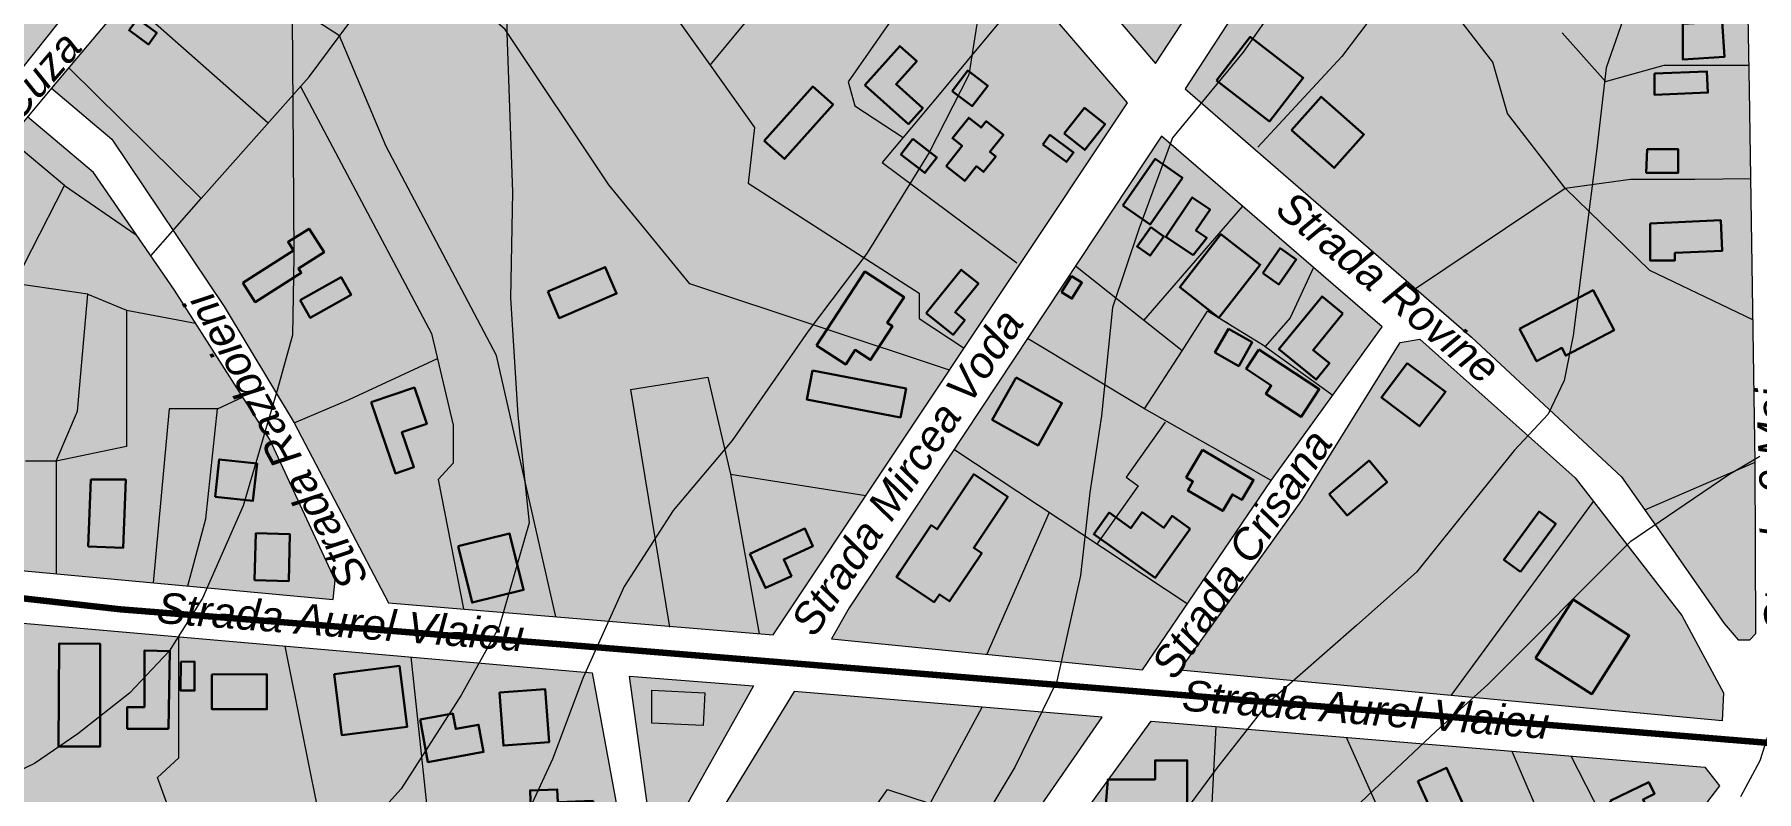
# Model space of a CAD drawing. Header units: metres. Extents: x 783184 to 1587399, y 282652 to 580595.
# Drawn here: x 787774.7 to 788152.5, y 290646.6 to 290812.8 of the extents above; entities that cross this region are included whole.
import ezdxf

# ---------------------------------------------------------------- set-up
doc = ezdxf.new("R2010")
doc.units = ezdxf.units.M
doc.header["$LTSCALE"] = 0.5
for name, color, linetype in [('cladiri', 18, 'CONTINUOUS'), ('curbe  de nivelI', 7, 'CONTINUOUS'), ('denumire strazi', 3, 'CONTINUOUS'), ('drumuri extravilan', 7, 'CONTINUOUS'), ('locuinte si functiuni complementare', 51, 'CONTINUOUS'), ('spatii verzi', 90, 'CONTINUOUS'), ('strazi', 7, 'CONTINUOUS'), ('tehnico edilitare', 42, 'CONTINUOUS')]:
    doc.layers.add(name, color=color, linetype=linetype)
doc.layers.add('Limite proprietati', color=7, linetype='CONTINUOUS', lineweight=5)
doc.styles.add('ARIAL_ITALIC', font='ariali.ttf')

msp = doc.modelspace()

# ---------------------------------------------------------------- hatches: boundary and pattern name
at = {"layer": 'cladiri', "lineweight": 30}
h = msp.add_hatch(color=0, dxfattribs=at)
h.paths.add_polyline_path([(787801.55448, 290813.1666), (787797.34376, 290816.24646), (787795.4978, 290813.7227), (787799.70852, 290810.64284)])
h.paths.add_polyline_path([(787818.7787, 290819.75372), (787816.5092, 290816.52549), (787821.1074, 290813.29287), (787823.3769, 290816.52109)])
h.paths.add_polyline_path([(787835.63928, 290833.77881), (787830.76549, 290836.17022), (787826.97021, 290828.4353), (787831.844, 290826.04388)])
h.paths.add_polyline_path([(787826.23842, 290849.7852), (787823.86431, 290845.75688), (787837.26833, 290837.85715), (787839.64244, 290841.88547)])
h.paths.add_polyline_path([(787860.18779, 290888.73868), (787852.60991, 290879.36871), (787867.55575, 290867.28141), (787875.13362, 290876.65138)])
h.paths.add_polyline_path([(787888.96573, 290925.68762), (787880.19981, 290914.67018), (787892.34297, 290905.0086), (787901.10888, 290916.02603)])
h.paths.add_polyline_path([(787909.57345, 290878.93215), (787908.40744, 290879.73156), (787910.20324, 290882.35089), (787906.42068, 290884.94419), (787900.90848, 290876.90417), (787904.39311, 290874.51513), (787906.84149, 290878.08629), (787908.30542, 290877.08262)])
h.paths.add_polyline_path([(787951.90171, 290860.75398), (787947.96463, 290865.4071), (787937.26244, 290856.3518), (787941.19953, 290851.69868)])
h.paths.add_polyline_path([(787940.67033, 290840.71101), (787938.5469, 290843.1635), (787940.32791, 290844.70555), (787938.36243, 290846.97561), (787926.3821, 290836.60271), (787930.47101, 290831.88016)])
h.paths.add_polyline_path([(787955.85599, 290847.86881), (787952.2562, 290851.74099), (787942.81846, 290842.96716), (787946.41825, 290839.09497)])
h.paths.add_polyline_path([(787959.2739, 290841.48148), (787962.71464, 290845.83914), (787965.43213, 290843.69345), (787969.46062, 290848.7955), (787963.90956, 290853.17853), (787950.80581, 290836.58275), (787956.41647, 290832.15266), (787962.051, 290839.28873)])
h.paths.add_polyline_path([(787969.4527, 290835.5342), (787965.73248, 290838.82835), (787956.77314, 290828.7102), (787960.49336, 290825.41605)])
h = msp.add_hatch(color=0, dxfattribs=at)
h.paths.add_polyline_path([(788121.89681, 290919.6606), (788111.19559, 290926.87034), (788103.97283, 290916.1498), (788112.37443, 290910.48939), (788113.41058, 290912.02733), (788115.71021, 290910.478)])
h.paths.add_polyline_path([(788102.72997, 290902.15717), (788103.47706, 290892.80951), (788111.50226, 290893.4509), (788111.34381, 290895.43336), (788118.88818, 290896.03632), (788118.29954, 290903.40153)])
h.paths.add_polyline_path([(788093.59316, 290876.98637), (788097.35104, 290884.4033), (788089.41839, 290888.42247), (788085.66051, 290881.00554)])
h.paths.add_polyline_path([(788092.67794, 290858.15148), (788097.20922, 290866.60989), (788084.5607, 290873.38586), (788080.02943, 290864.92745)])
h.paths.add_polyline_path([(788071.92784, 290843.189), (788076.59651, 290834.40662), (788089.16899, 290841.09009), (788084.50032, 290849.87247)])
h.paths.add_polyline_path([(788034.04189, 290802.69776), (788045.65857, 290793.71255), (788053.06141, 290803.28344), (788041.44474, 290812.26864)])
h.paths.add_polyline_path([(788056.99689, 290799.1423), (788050.49334, 290791.78828), (788059.85689, 290783.50759), (788066.36044, 290790.86161)])
h.paths.add_polyline_path([(788100.5057, 290748.20108), (788104.24752, 290741.06687), (788109.79687, 290743.97745), (788110.66339, 290742.32533), (788121.25691, 290747.88153), (788116.64856, 290756.66786)])
h.paths.add_polyline_path([(788129.16551, 290771.29126), (788129.16551, 290763.19184), (788134.60217, 290763.19184), (788134.60217, 290764.83698), (788144.97465, 290765.31342), (788144.66736, 290772.00332)])
h.paths.add_polyline_path([(788135.33438, 290787.61049), (788128.54268, 290787.61049), (788128.29114, 290782.4588), (788135.33438, 290782.4588)])
h.paths.add_polyline_path([(788130.12583, 290799.55047), (788141.82266, 290800.05308), (788141.62303, 290804.69898), (788130.12583, 290804.20495)])
h.paths.add_polyline_path([(788145.4402, 290807.86842), (788144.93981, 290815.68212), (788136.35867, 290815.13259), (788136.35867, 290807.28684)])
h.paths.add_polyline_path([(788113.58564, 290832.16834), (788114.43472, 290826.62822), (788119.62354, 290827.42346), (788119.88846, 290825.69491), (788134.06221, 290827.86719), (788132.9482, 290835.13587)])
h.paths.add_polyline_path([(788134.52527, 290853.5065), (788135.87422, 290841.80429), (788140.48408, 290842.33568), (788139.75604, 290848.6514), (788145.94512, 290849.36483), (788145.3242, 290854.75133)])
h.paths.add_polyline_path([(788128.28916, 290858.79761), (788133.69229, 290858.79761), (788133.69229, 290868.47956), (788121.09357, 290868.47956), (788122.0627, 290855.47809), (788128.28916, 290855.94221)])
h = msp.add_hatch(color=0, dxfattribs=at)
h.paths.add_polyline_path([(787899.95461, 290761.73057), (787887.32727, 290756.35977), (787889.80553, 290750.53312), (787902.43286, 290755.90391)])
h.paths.add_polyline_path([(787939.10295, 290697.55561), (787945.49037, 290700.47514), (787943.72657, 290704.33404), (787931.64808, 290698.81327), (787935.08193, 290691.3006), (787940.77299, 290693.90184)])
h.paths.add_polyline_path([(787965.93954, 290735.09603), (787945.3821, 290739.06737), (787944.14971, 290732.68798), (787964.70715, 290728.71664)])
h.paths.add_polyline_path([(787962.95095, 290748.73917), (787961.80067, 290749.48798), (787965.48547, 290755.14837), (787956.85672, 290760.76551), (787946.29405, 290744.5397), (787952.68806, 290740.37733), (787954.74883, 290743.54297), (787958.13385, 290741.33939)])
h.paths.add_polyline_path([(787981.80202, 290758.13541), (787978.03877, 290761.16659), (787970.35623, 290751.6286), (787976.2326, 290746.89538), (787978.81536, 290750.10192), (787976.70225, 290751.80396)])
h.paths.add_polyline_path([(787949.91331, 290797.40994), (787945.45753, 290801.38526), (787934.8102, 290789.45106), (787939.26598, 290785.47574)])
h.paths.add_polyline_path([(787968.27281, 290806.94529), (787964.54693, 290810.27519), (787956.88137, 290801.69807), (787966.47004, 290793.12846), (787969.60167, 290796.63248), (787963.73887, 290801.87219)])
h.paths.add_polyline_path([(787979.46569, 290804.86458), (787976.07556, 290800.3852), (787980.45269, 290797.07247), (787983.84281, 290801.55185)])
h.paths.add_polyline_path([(787972.68362, 290785.8245), (787967.43438, 290789.86687), (787964.80358, 290786.45064), (787970.05282, 290782.40827)])
h.paths.add_polyline_path([(787984.31333, 290787.02246), (787987.29362, 290790.76331), (787983.52246, 290793.76776), (787982.40222, 290792.36164), (787979.66878, 290794.53934), (787976.08499, 290790.04099), (787978.23367, 290788.32916), (787974.71384, 290783.91108), (787978.82075, 290780.63915), (787981.40331, 290783.88077), (787982.95483, 290782.64469), (787985.61583, 290785.98477)])
h.paths.add_polyline_path([(787997.46206, 290790.74952), (787995.93074, 290788.67463), (788001.15857, 290784.81635), (788002.68989, 290786.89125)])
h.paths.add_polyline_path([(788009.592, 290793.0943), (788005.08915, 290796.67833), (788000.61706, 290791.05975), (788005.11991, 290787.47573)])
h = msp.add_hatch(color=0, dxfattribs=at)
h.paths.add_polyline_path([(787744.99908, 290703.55112), (787747.7097, 290712.03873), (787736.68351, 290715.56008), (787733.97289, 290707.07247)])
h.paths.add_polyline_path([(787758.25106, 290722.36204), (787753.50186, 290724.08388), (787749.83077, 290713.95823), (787754.57996, 290712.23638)])
h.paths.add_polyline_path([(787738.82845, 290747.49234), (787746.64155, 290741.99674), (787750.73861, 290747.82154), (787751.96905, 290746.95607), (787754.24067, 290750.18563), (787751.14932, 290752.36003), (787754.52887, 290757.16475), (787748.57669, 290761.35141)])
h.paths.add_polyline_path([(787773.74475, 290782.86862), (787769.95695, 290785.91328), (787764.94187, 290779.67414), (787768.72967, 290776.62948)])
h.paths.add_polyline_path([(787833.24161, 290760.45816), (787832.62316, 290761.43095), (787838.24507, 290765.00507), (787834.96052, 290770.1715), (787830.3664, 290767.2508), (787831.57212, 290765.35427), (787820.44993, 290758.28335), (787823.14721, 290754.04066)])
h.paths.add_polyline_path([(787835.21403, 290750.58704), (787844.17205, 290755.68128), (787841.97663, 290759.54185), (787833.0186, 290754.44761)])
h.paths.add_polyline_path([(787786.51302, 290700.38528), (787794.16963, 290700.07872), (787794.75915, 290715.09623), (787787.10204, 290715.09623)])
h.paths.add_polyline_path([(787814.34551, 290711.32482), (787822.66685, 290710.39932), (787823.57924, 290718.60277), (787815.25789, 290719.52827)])
h.paths.add_polyline_path([(787823.02306, 290692.98444), (787830.50897, 290692.78552), (787830.78266, 290703.08541), (787823.29676, 290703.28433)])
h.paths.add_polyline_path([(787870.74636, 290688.08075), (787882.00981, 290690.86079), (787878.95497, 290703.23764), (787867.69151, 290700.4576)])
h.paths.add_polyline_path([(787848.60218, 290732.04649), (787853.90923, 290716.45268), (787857.95124, 290717.8283), (787855.35202, 290725.46562), (787860.80187, 290727.32037), (787858.09403, 290735.27686)])
h = msp.add_hatch(color=0, dxfattribs=at)
h.paths.add_polyline_path([(787982.54226, 290698.95105), (787980.77343, 290700.12964), (787988.22236, 290711.30904), (787980.79179, 290716.2601), (787972.74993, 290704.19083), (787971.44345, 290705.06134), (787964.6565, 290694.87545), (787963.85541, 290693.67317), (787972.10652, 290688.17538), (787973.23825, 290689.87388), (787975.49302, 290688.37151)])
h.paths.add_polyline_path([(788028.22899, 290704.29337), (788024.28446, 290707.09011), (788022.4641, 290704.52266), (788017.69521, 290707.90389), (788015.24027, 290704.44144), (788010.46825, 290707.82489), (788007.11453, 290703.0948), (788020.59996, 290693.53338)])
h.paths.add_polyline_path([(788030.93197, 290721.58209), (788027.38039, 290715.54527), (788028.87544, 290714.66571), (788027.72444, 290712.70928), (788035.40021, 290708.19347), (788037.53407, 290711.82051), (788039.58373, 290710.61466), (788042.15245, 290714.98087)])
h.paths.add_polyline_path([(788000.11694, 290731.87529), (787990.09264, 290737.51731), (787984.85679, 290728.21467), (787994.88109, 290722.57265)])
h.paths.add_polyline_path([(788004.49831, 290758.31803), (788002.24249, 290759.72036), (788000.06135, 290756.2117), (788002.31717, 290754.80938)])
h.paths.add_polyline_path([(788043.32133, 290743.64885), (788040.50575, 290739.37389), (788046.036, 290735.73154), (788044.8574, 290733.94206), (788052.57543, 290728.85879), (788056.56961, 290734.92323)])
h.paths.add_polyline_path([(788061.78134, 290751.53102), (788057.18577, 290755.28181), (788047.73339, 290743.70049), (788055.88227, 290737.04959), (788058.78924, 290740.61129), (788055.23593, 290743.5114)])
h.paths.add_polyline_path([(788041.84929, 290745.2175), (788036.6481, 290748.15871), (788033.70281, 290742.95031), (788038.904, 290740.0091)])
h.paths.add_polyline_path([(788043.62012, 290762.26662), (788035.01081, 290768.95133), (788025.95948, 290757.29404), (788034.56879, 290750.60932)])
h.paths.add_polyline_path([(788051.52232, 290763.38138), (788047.9822, 290765.86185), (788044.1654, 290760.41453), (788047.70552, 290757.93406)])
h.paths.add_polyline_path([(788032.61872, 290774.39031), (788028.71191, 290777.01888), (788022.90004, 290768.38077), (788028.89448, 290764.3476), (788031.90804, 290768.18895), (788029.52506, 290769.79225)])
h.paths.add_polyline_path([(788022.45116, 290768.45869), (788019.611, 290770.48936), (788016.60657, 290766.28727), (788019.44673, 290764.2566)])
h.paths.add_polyline_path([(788026.55595, 290781.35485), (788020.56167, 290785.49778), (788013.46621, 290775.23156), (788019.46048, 290771.08864)])
h = msp.add_hatch(color=0, dxfattribs=at)
h.paths.add_polyline_path([(788078.59925, 290726.80998), (788084.27848, 290734.36132), (788075.88059, 290740.67723), (788070.20136, 290733.12588)])
h.paths.add_polyline_path([(788071.44608, 290714.52757), (788067.50336, 290719.2365), (788058.75466, 290711.91135), (788062.69737, 290707.20242)])
h.paths.add_polyline_path([(788100.73016, 290694.8109), (788108.44684, 290705.39826), (788104.8047, 290708.05287), (788097.08802, 290697.4655)])
h.paths.add_polyline_path([(788104.02775, 290675.89679), (788116.35667, 290668.00673), (788124.58411, 290680.86285), (788112.25519, 290688.7529)])
h = msp.add_hatch(color=0, dxfattribs=at)
h.paths.add_polyline_path([(787691.73775, 290657.95363), (787685.35139, 290650.7045), (787699.14796, 290638.54996), (787688.37028, 290629.71788), (787690.92336, 290626.60239), (787706.72289, 290639.54977), (787699.9029, 290645.33083), (787702.71515, 290648.64848)])
h.paths.add_polyline_path([(787684.26888, 290619.08525), (787688.84148, 290613.60782), (787702.29766, 290624.84114), (787697.72506, 290630.31857)])
h.paths.add_polyline_path([(787720.31177, 290667.91536), (787726.16815, 290676.61639), (787721.54076, 290679.73093), (787715.68438, 290671.0299)])
h.paths.add_polyline_path([(787707.57557, 290675.9805), (787713.00683, 290672.83302), (787718.37074, 290683.49367), (787713.54888, 290686.28799), (787712.53098, 290684.53151)])
h.paths.add_polyline_path([(787742.17564, 290682.23518), (787735.03158, 290682.9259), (787732.40531, 290655.76259), (787739.54936, 290655.07187)])
h.paths.add_polyline_path([(787753.38753, 290664.19195), (787754.49677, 290679.02448), (787747.85924, 290679.52086), (787746.75, 290664.68833)])
h.paths.add_polyline_path([(787760.21352, 290676.75932), (787760.7719, 290682.77156), (787756.35072, 290682.77156), (787754.96034, 290667.80087), (787765.94877, 290666.78033), (787766.4147, 290671.79721), (787763.27086, 290672.08919), (787763.67474, 290676.43786)])
h.paths.add_polyline_path([(787757.76535, 290652.16811), (787752.22425, 290652.16811), (787751.62193, 290643.50348), (787757.76535, 290643.50348)])
h.paths.add_polyline_path([(787789.15063, 290679.00941), (787780.13439, 290679.07728), (787779.96431, 290656.48182), (787789.15063, 290656.48182)])
h.paths.add_polyline_path([(787798.84046, 290677.54826), (787798.84046, 290665.14624), (787795.09922, 290665.14624), (787795.09922, 290660.38931), (787804.11216, 290660.38931), (787804.45006, 290677.43707)])
h.paths.add_polyline_path([(787806.76753, 290668.76062), (787809.84361, 290668.76062), (787809.84361, 290675.07757), (787806.85354, 290675.11802)])
h.paths.add_polyline_path([(787813.65675, 290672.26093), (787813.65675, 290664.66312), (787825.73675, 290664.66312), (787825.73675, 290672.34591)])
h.paths.add_polyline_path([(787842.13708, 290659.00156), (787856.50231, 290660.82751), (787854.80398, 290674.18871), (787840.43875, 290672.36277)])
h.paths.add_polyline_path([(787861.0307, 290653.06325), (787873.24753, 290655.28664), (787872.158, 290661.27328), (787867.13303, 290660.35877), (787866.52427, 290663.70375), (787859.33241, 290662.39488)])
h.paths.add_polyline_path([(787877.58917, 290656.66866), (787887.6216, 290657.399), (787886.77245, 290669.06352), (787876.74002, 290668.33319)])
h.paths.add_polyline_path([(787889.5372, 290644.24405), (787889.4268, 290647.05665), (787883.44502, 290646.82185), (787883.79441, 290637.92105), (787897.54294, 290638.46072), (787897.30396, 290644.54892)])
h.paths.add_polyline_path([(787880.71169, 290646.447), (787875.31738, 290645.74269), (787876.03435, 290640.25137), (787881.42867, 290640.95568)])
at = {"layer": 'cladiri', "lineweight": 5}
msp.add_hatch(color=256, dxfattribs=at).paths.add_polyline_path([(787921.80877, 290668.26258), (787910.17897, 290668.85351), (787910.17897, 290661.63879), (787921.44312, 290661.06643)])
at = {"layer": 'cladiri', "lineweight": 30}
h = msp.add_hatch(color=0, dxfattribs=at)
h.paths.add_polyline_path([(788010.82835, 290539.35162), (787990.13598, 290533.55883), (787993.10767, 290522.94368), (788000.44758, 290524.99848), (787999.7642, 290527.43958), (788013.11666, 290531.17757)])
h.paths.add_polyline_path([(787995.9307, 290546.99159), (787984.10648, 290542.78896), (787987.16209, 290534.19193), (787998.98631, 290538.39457)])
h.paths.add_polyline_path([(787989.22272, 290556.07834), (787978.76285, 290552.10289), (787981.95602, 290543.70132), (787992.41588, 290547.67678)])
h.paths.add_polyline_path([(787980.68013, 290573.99567), (787965.47592, 290570.28269), (787966.92111, 290564.36479), (787970.78582, 290565.30858), (787971.1598, 290563.77719), (787982.4993, 290566.54638)])
h.paths.add_polyline_path([(787985.25734, 290592.83373), (787982.94498, 290598.12422), (787971.57725, 290593.15563), (787973.88961, 290587.86514)])
h.paths.add_polyline_path([(788045.42439, 290557.02129), (788043.19496, 290562.49883), (788031.33965, 290557.67356), (788033.34897, 290552.73682), (788036.25221, 290553.91848), (788037.34708, 290551.22848), (788042.70436, 290553.40896), (788041.8296, 290555.55816)])
h.paths.add_polyline_path([(788033.05028, 290569.26919), (788022.82057, 290565.85599), (788024.43367, 290561.02136), (788034.66338, 290564.43456)])
h.paths.add_polyline_path([(788060.45349, 290589.91669), (788043.78138, 290586.12068), (788045.90759, 290576.78236), (788051.60009, 290578.07846), (788050.97268, 290580.83406), (788056.6389, 290582.12418), (788057.38595, 290578.84309), (788062.69935, 290580.05288)])
h.paths.add_polyline_path([(788019.10542, 290606.27116), (788005.77704, 290603.97059), (788006.52537, 290599.6351), (788013.95818, 290600.91805), (788014.44167, 290598.11694), (788020.33725, 290599.13456)])
h.paths.add_polyline_path([(788006.40771, 290626.54398), (787997.76369, 290630.25824), (787996.24226, 290626.71748), (788004.88628, 290623.00322)])
h.paths.add_polyline_path([(788018.38094, 290625.62324), (788008.44603, 290625.78866), (788008.44603, 290620.62157), (788018.38094, 290620.62157)])
h.paths.add_polyline_path([(788029.5992, 290630.78802), (788022.54252, 290630.78802), (788022.54252, 290625.0902), (788029.5992, 290625.0902)])
h.paths.add_polyline_path([(788027.60976, 290653.43929), (788020.55932, 290653.43929), (788020.55932, 290649.2431), (788010.20865, 290649.2431), (788008.85858, 290632.45831), (788015.26539, 290631.76395), (788015.75901, 290641.15043), (788027.60976, 290641.15043)])
h.paths.add_polyline_path([(788044.41761, 290640.09557), (788034.81204, 290640.14388), (788034.70877, 290619.60994), (788044.41761, 290619.60994)])
h.paths.add_polyline_path([(788075.00585, 290619.90352), (788065.27262, 290616.2357), (788069.39279, 290605.30208), (788076.89365, 290608.12867), (788075.66722, 290611.38322), (788077.89959, 290612.22446)])
h.paths.add_polyline_path([(788093.35015, 290605.64165), (788096.07433, 290606.6941), (788093.10322, 290614.38453), (788082.91211, 290610.44731), (788091.40995, 290588.45146), (788098.87689, 290591.33623)])
h.paths.add_polyline_path([(788084.49917, 290651.76447), (788078.20154, 290648.87526), (788084.221, 290635.7546), (788090.51863, 290638.64381)])
h.paths.add_polyline_path([(788130.09416, 290646.0686), (788128.83942, 290648.66867), (788120.36804, 290644.58052), (788121.74794, 290641.72114), (788124.12088, 290642.86628), (788124.73802, 290641.58744), (788128.35862, 290643.33469), (788127.61633, 290644.87284)])
at = {"layer": 'locuinte si functiuni complementare', "lineweight": 5}
for points in [[(787906.98094, 290970.4512), (787821.12433, 291012.99066), (787728.67833, 290750.90677), (787787.27964, 290824.63894), (787850.02322, 290901.06905)], [(787805.43062, 290756.64214), (787787.67515, 290782.50131), (787773.17346, 290794.6983), (787765.65396, 290785.75794), (787737.80794, 290748.66133), (787718.30067, 290722.67364), (787713.23141, 290709.05462), (787714.40898, 290703.95758), (787716.37621, 290700.82421), (787721.33585, 290699.77407), (787840.28405, 290688.77742), (787840.67735, 290693.03172), (787826.34719, 290723.85058)], [(788152.21482, 290718.94136), (788127.98463, 290708.43137), (788133.12437, 290701.15719), (788145.39878, 290683.46693), (788148.47431, 290679.93229), (788151.0511, 290679.93229), (788152.38106, 290681.30688)]]:
    msp.add_hatch(color=256, dxfattribs=at).paths.add_polyline_path(points)
h = msp.add_hatch(color=256, dxfattribs=at)
h.paths.add_polyline_path([(788103.38039, 290932.81247), (788028.62562, 290969.31143), (787966.36692, 290877.38528), (787966.36692, 290870.05133), (788020.67357, 290806.41934)])
h.paths.add_polyline_path([(788021.5325, 290973.47787), (787959.77254, 291006.79224), (787951.4603, 291006.79224), (787901.82235, 290948.36829), (787959.80025, 290881.80784)])
h.paths.add_polyline_path([(787954.82676, 290867.2851), (787895.08944, 290939.65123), (787778.47658, 290801.0035), (787791.73354, 290789.85343), (787816.35391, 290753.04859), (787831.70858, 290727.53889), (787852.39221, 290688.05171), (787936.74763, 290680.99952), (788014.53637, 290797.82181)])
h.paths.add_polyline_path([(788070.39464, 290748.63572), (788022.00353, 290790.51348), (787953.45523, 290686.95034), (787949.56233, 290680.1372), (788017.77814, 290673.31552), (788046.02591, 290714.86884)])
h = msp.add_hatch(color=256, dxfattribs=at)
h.paths.add_polyline_path([(788151.72817, 290750.14216), (788129.04721, 290761.08395), (788110.52999, 290779.0964), (788077.70606, 290757.00722), (788089.96997, 290746.36467), (788122.84489, 290715.70555), (788127.98463, 290708.43137), (788152.21482, 290718.94136)])
h.paths.add_polyline_path([(788151.24353, 290781.21345), (788138.93709, 290781.0215), (788124.83135, 290781.0215), (788110.52999, 290779.0964), (788129.04721, 290761.08395), (788151.72817, 290750.14216)])
h.paths.add_polyline_path([(788097.85191, 290795.44233), (788094.67245, 290806.70268), (788081.75912, 290823.49809), (788056.2357, 290845.59791), (788027.17098, 290800.86125), (788077.70606, 290757.00722), (788110.52999, 290779.0964)])
h.paths.add_polyline_path([(788087.69779, 290850.5892), (788081.73676, 290850.65077), (788074.89897, 290847.29509), (788066.02183, 290846.09664), (788059.04726, 290849.92549), (788056.2357, 290845.59791), (788081.75912, 290823.49809), (788086.86534, 290816.85682), (788104.3787, 290819.98466), (788102.59582, 290829.96736)])
h.paths.add_polyline_path([(788150.94027, 290800.65635), (788150.84153, 290806.10066), (788132.24284, 290806.10066), (788119.33251, 290802.51792), (788109.88817, 290813.15197), (788104.3787, 290819.98466), (788086.86534, 290816.85682), (788094.67245, 290806.70268), (788097.85191, 290795.44233), (788110.52999, 290779.0964), (788124.83135, 290781.0215), (788138.93709, 290781.0215), (788151.24353, 290781.21345)])
h.paths.add_polyline_path([(788150.56618, 290821.28234), (788141.80497, 290821.12344), (788122.04694, 290817.3275), (788109.88817, 290813.15197), (788119.33251, 290802.51792), (788132.24284, 290806.10066), (788150.84153, 290806.10066)])
h.paths.add_polyline_path([(788150.20827, 290841.01609), (788119.86981, 290835.21222), (788102.59582, 290829.96736), (788104.3787, 290819.98466), (788109.88817, 290813.15197), (788122.04694, 290817.3275), (788141.80497, 290821.12344), (788150.56618, 290821.28234)])
h.paths.add_polyline_path([(788149.8969, 290858.18398), (788115.63586, 290852.25113), (788091.7584, 290850.54726), (788087.69779, 290850.5892), (788102.59582, 290829.96736), (788119.86981, 290835.21222), (788150.20827, 290841.01609)])
h.paths.add_polyline_path([(788149.53796, 290877.97435), (788122.11503, 290877.23887), (788105.22586, 290877.87161), (788107.09759, 290851.64185), (788115.63586, 290852.25113), (788149.8969, 290858.18398)])
h.paths.add_polyline_path([(788105.22586, 290877.87161), (788090.23672, 290875.34069), (788077.924, 290878.98072), (788059.04726, 290849.92549), (788066.02183, 290846.09664), (788074.89897, 290847.29509), (788081.73676, 290850.65077), (788091.7584, 290850.54726), (788107.09759, 290851.64185)])
h.paths.add_polyline_path([(788149.09773, 290902.24726), (788147.10279, 290908.8128), (788143.53545, 290911.52355), (788124.44329, 290905.35214), (788108.60969, 290903.66486), (788098.89842, 290903.66486), (788094.5009, 290904.49602), (788077.924, 290878.98072), (788090.23672, 290875.34069), (788105.22586, 290877.87161), (788122.11503, 290877.23887), (788149.53796, 290877.97435)])
h.paths.add_polyline_path([(788143.53545, 290911.52355), (788139.96811, 290914.23429), (788110.27955, 290928.78265), (788094.5009, 290904.49602), (788098.89842, 290903.66486), (788108.60969, 290903.66486), (788124.44329, 290905.35214)])
h = msp.add_hatch(color=256, dxfattribs=at)
h.paths.add_polyline_path([(787897.07052, 290672.67519), (787718.48198, 290688.21393), (787703.7416, 290688.99087), (787669.59089, 290633.23962), (787743.62651, 290520.00281), (787749.58362, 290518.96974), (787917.51864, 290546.41013), (787919.84607, 290549.2532)])
h.paths.add_polyline_path([(787932.48068, 290669.77235), (787905.28579, 290671.9324), (787909.60815, 290640.78662), (787912.30963, 290637.37152), (787915.01111, 290638.62657)])
h.paths.add_polyline_path([(787990.87418, 290636.8251), (788008.92008, 290662.95132), (787941.40305, 290668.56181), (787916.4519, 290627.82629), (787915.37131, 290622.24259), (787926.71752, 290561.13778), (787928.6986, 290558.97772), (787933.56127, 290560.59136)])
h.paths.add_polyline_path([(787972.91974, 290546.95654), (787966.08984, 290556.64691), (787950.42127, 290572.27103), (787930.81823, 290549.38981), (787930.31054, 290546.59337), (787932.2036, 290536.25018), (787941.69341, 290484.40031), (787946.44524, 290481.89874), (787954.68822, 290483.40139), (787986.77348, 290497.83876), (787988.65758, 290499.71707), (787988.94851, 290501.99665), (787987.56314, 290507.63158), (787980.53929, 290528.95039)])
h.paths.add_polyline_path([(788092.46364, 290578.61459), (788110.59819, 290603.63025), (788144.38746, 290647.83882), (788141.15953, 290651.96256), (788019.71299, 290662.05446), (788000.41941, 290635.57005), (787953.02577, 290577.88034), (787962.2108, 290566.90077), (787973.79252, 290553.20619), (787980.37305, 290541.33869), (787986.46869, 290525.07424), (787993.45098, 290509.91116), (787996.95597, 290507.27299), (788001.1398, 290508.27191), (788048.28407, 290546.70041), (788074.84169, 290563.8101)])
at = {"layer": 'spatii verzi', "lineweight": 5}
msp.add_hatch(color=256, dxfattribs=at).paths.add_polyline_path([(788136.14448, 290685.25986), (788116.74976, 290710.29018), (788085.48136, 290667.66779), (788144.99702, 290662.10543), (788145.23253, 290668.23555)])
at = {"layer": 'tehnico edilitare', "lineweight": 5}
msp.add_hatch(color=256, dxfattribs=at).paths.add_polyline_path([(788116.74976, 290710.29018), (788112.74552, 290715.45795), (788078.66532, 290745.88656), (788074.35681, 290745.20354), (788052.77268, 290710.46336), (788025.9657, 290673.23015), (788085.48136, 290667.66779)])

# ---------------------------------------------------------------- linework, layer by layer
at = {"layer": 'cladiri', "color": 0, "lineweight": 30}
for points in [[(787797.34376, 290816.24646), (787801.55448, 290813.1666), (787799.70852, 290810.64284), (787795.4978, 290813.7227), (787797.34376, 290816.24646)], [(788136.35867, 290815.13259), (788144.93981, 290815.68212), (788145.4402, 290807.86842), (788136.35867, 290807.28684), (788136.35867, 290815.13259)], [(788034.04189, 290802.69776), (788041.44474, 290812.26864), (788053.06141, 290803.28344), (788045.65857, 290793.71255), (788034.04189, 290802.69776)], [(787956.88137, 290801.69807), (787964.54693, 290810.27519), (787968.27281, 290806.94529), (787963.73887, 290801.87219), (787969.60167, 290796.63248), (787966.47004, 290793.12846), (787956.88137, 290801.69807)], [(787976.07556, 290800.3852), (787979.46569, 290804.86458), (787983.84281, 290801.55185), (787980.45269, 290797.07247), (787976.07556, 290800.3852)], [(787934.8102, 290789.45106), (787945.45753, 290801.38526), (787949.91331, 290797.40994), (787939.26598, 290785.47574), (787934.8102, 290789.45106)], [(788000.61706, 290791.05975), (788005.08915, 290796.67833), (788009.592, 290793.0943), (788005.11991, 290787.47573), (788000.61706, 290791.05975)], [(788050.49334, 290791.78828), (788056.99689, 290799.1423), (788066.36044, 290790.86161), (788059.85689, 290783.50759), (788050.49334, 290791.78828)], [(787974.71384, 290783.91108), (787978.23367, 290788.32916), (787976.08499, 290790.04099), (787979.66878, 290794.53934), (787982.40222, 290792.36164), (787983.52246, 290793.76776), (787987.29362, 290790.76331), (787984.31333, 290787.02246), (787985.61583, 290785.98477), (787982.95483, 290782.64469), (787981.40331, 290783.88077), (787978.82075, 290780.63915), (787974.71384, 290783.91108)], [(787967.43438, 290789.86687), (787972.68362, 290785.8245), (787970.05282, 290782.40827), (787964.80358, 290786.45064), (787967.43438, 290789.86687)], [(787995.93074, 290788.67463), (788001.15857, 290784.81635), (788002.68989, 290786.89125), (787997.46206, 290790.74952), (787995.93074, 290788.67463)], [(788013.46621, 290775.23156), (788020.56167, 290785.49778), (788026.55595, 290781.35485), (788019.46048, 290771.08864), (788013.46621, 290775.23156)], [(788128.54268, 290787.61049), (788128.29114, 290782.4588), (788135.33438, 290782.4588), (788135.33438, 290787.61049), (788128.54268, 290787.61049)], [(788028.89448, 290764.3476), (788022.90004, 290768.38077), (788028.71191, 290777.01888), (788032.61872, 290774.39031), (788029.52506, 290769.79225), (788031.90804, 290768.18895), (788028.89448, 290764.3476)], [(787820.44993, 290758.28335), (787831.57212, 290765.35427), (787830.3664, 290767.2508), (787834.96052, 290770.1715), (787838.24507, 290765.00507), (787832.62316, 290761.43095), (787833.24161, 290760.45816), (787823.14721, 290754.04066), (787820.44993, 290758.28335)], [(788019.611, 290770.48936), (788016.60657, 290766.28727), (788019.44673, 290764.2566), (788022.45116, 290768.45869), (788019.611, 290770.48936)], [(788129.16551, 290771.29126), (788144.66736, 290772.00332), (788144.97465, 290765.31342), (788134.60217, 290764.83698), (788134.60217, 290763.19184), (788129.16551, 290763.19184), (788129.16551, 290771.29126)], [(788034.56879, 290750.60932), (788043.62012, 290762.26662), (788035.01081, 290768.95133), (788025.95948, 290757.29404), (788034.56879, 290750.60932)], [(788044.1654, 290760.41453), (788047.9822, 290765.86185), (788051.52232, 290763.38138), (788047.70552, 290757.93406), (788044.1654, 290760.41453)], [(787887.32727, 290756.35977), (787899.95461, 290761.73057), (787902.43286, 290755.90391), (787889.80553, 290750.53312), (787887.32727, 290756.35977)], [(787833.0186, 290754.44761), (787841.97663, 290759.54185), (787844.17205, 290755.68128), (787835.21403, 290750.58704), (787833.0186, 290754.44761)], [(787946.29405, 290744.5397), (787956.85672, 290760.76551), (787965.48547, 290755.14837), (787961.80067, 290749.48798), (787962.95095, 290748.73917), (787958.13385, 290741.33939), (787954.74883, 290743.54297), (787952.68806, 290740.37733), (787946.29405, 290744.5397)], [(787970.35623, 290751.6286), (787978.03877, 290761.16659), (787981.80202, 290758.13541), (787976.70225, 290751.80396), (787978.81536, 290750.10192), (787976.2326, 290746.89538), (787970.35623, 290751.6286)], [(788000.06135, 290756.2117), (788002.24249, 290759.72036), (788004.49831, 290758.31803), (788002.31717, 290754.80938), (788000.06135, 290756.2117)], [(788061.78134, 290751.53102), (788055.23593, 290743.5114), (788058.78924, 290740.61129), (788055.88227, 290737.04959), (788047.73339, 290743.70049), (788057.18577, 290755.28181), (788061.78134, 290751.53102)], [(788100.5057, 290748.20108), (788116.64856, 290756.66786), (788121.25691, 290747.88153), (788110.66339, 290742.32533), (788109.79687, 290743.97745), (788104.24752, 290741.06687), (788100.5057, 290748.20108)], [(788036.6481, 290748.15871), (788041.84929, 290745.2175), (788038.904, 290740.0091), (788033.70281, 290742.95031), (788036.6481, 290748.15871)], [(788043.32133, 290743.64885), (788056.56961, 290734.92323), (788052.57543, 290728.85879), (788044.8574, 290733.94206), (788046.036, 290735.73154), (788040.50575, 290739.37389), (788043.32133, 290743.64885)], [(787945.3821, 290739.06737), (787965.93954, 290735.09603), (787964.70715, 290728.71664), (787944.14971, 290732.68798), (787945.3821, 290739.06737)], [(788075.88059, 290740.67723), (788084.27848, 290734.36132), (788078.59925, 290726.80998), (788070.20136, 290733.12588), (788075.88059, 290740.67723)], [(787848.60218, 290732.04649), (787858.09403, 290735.27686), (787860.80187, 290727.32037), (787855.35202, 290725.46562), (787857.95124, 290717.8283), (787853.90923, 290716.45268), (787848.60218, 290732.04649)], [(787990.09264, 290737.51731), (788000.11694, 290731.87529), (787994.88109, 290722.57265), (787984.85679, 290728.21467), (787990.09264, 290737.51731)], [(788030.93197, 290721.58209), (788042.15245, 290714.98087), (788039.58373, 290710.61466), (788037.53407, 290711.82051), (788035.40021, 290708.19347), (788027.72444, 290712.70928), (788028.87544, 290714.66571), (788027.38039, 290715.54527), (788030.93197, 290721.58209)], [(787814.34551, 290711.32482), (787815.25789, 290719.52827), (787823.57924, 290718.60277), (787822.66685, 290710.39932), (787814.34551, 290711.32482)], [(787964.6565, 290694.87545), (787971.44345, 290705.06134), (787972.74993, 290704.19083), (787980.79179, 290716.2601), (787988.22236, 290711.30904), (787980.77343, 290700.12964), (787982.54226, 290698.95105), (787975.49302, 290688.37151), (787973.23825, 290689.87388), (787972.10652, 290688.17538), (787963.85541, 290693.67317), (787964.6565, 290694.87545)], [(788058.75466, 290711.91135), (788067.50336, 290719.2365), (788071.44608, 290714.52757), (788062.69737, 290707.20242), (788058.75466, 290711.91135)], [(787786.51302, 290700.38528), (787787.10204, 290715.09623), (787794.75915, 290715.09623), (787794.16963, 290700.07872), (787786.51302, 290700.38528)], [(788028.22899, 290704.29337), (788020.59996, 290693.53338), (788007.11453, 290703.0948), (788010.46825, 290707.82489), (788015.24027, 290704.44144), (788017.69521, 290707.90389), (788022.4641, 290704.52266), (788024.28446, 290707.09011), (788028.22899, 290704.29337)], [(788100.73016, 290694.8109), (788108.44684, 290705.39826), (788104.8047, 290708.05287), (788097.08802, 290697.4655), (788100.73016, 290694.8109)], [(787823.02306, 290692.98444), (787823.29676, 290703.28433), (787830.78266, 290703.08541), (787830.50897, 290692.78552), (787823.02306, 290692.98444)], [(787867.69151, 290700.4576), (787878.95497, 290703.23764), (787882.00981, 290690.86079), (787870.74636, 290688.08075), (787867.69151, 290700.4576)], [(787931.64808, 290698.81327), (787943.72657, 290704.33404), (787945.49037, 290700.47514), (787939.10295, 290697.55561), (787940.77299, 290693.90184), (787935.08193, 290691.3006), (787931.64808, 290698.81327)], [(788104.02775, 290675.89679), (788112.25519, 290688.7529), (788124.58411, 290680.86285), (788116.35667, 290668.00673), (788104.02775, 290675.89679)], [(787779.96431, 290656.48182), (787780.13439, 290679.07728), (787789.15063, 290679.00941), (787789.15063, 290656.48182), (787779.96431, 290656.48182)], [(787804.45226, 290677.54826), (787804.11216, 290660.38931), (787795.09922, 290660.38931), (787795.09922, 290665.14624), (787798.84046, 290665.14624), (787798.84046, 290677.54826), (787804.45006, 290677.43707)], [(787806.85299, 290675.07757), (787806.76753, 290668.76062), (787809.84361, 290668.76062), (787809.84361, 290675.07757), (787806.85354, 290675.11802)], [(787813.60331, 290672.26055), (787825.73675, 290672.34591), (787825.73675, 290664.66312), (787813.65675, 290664.66312), (787813.65675, 290672.26093)], [(787840.43875, 290672.36277), (787842.13708, 290659.00156), (787856.50231, 290660.82751), (787854.80398, 290674.18871), (787840.43875, 290672.36277)], [(787876.74002, 290668.33319), (787877.58917, 290656.66866), (787887.6216, 290657.399), (787886.77245, 290669.06352), (787876.74002, 290668.33319)], [(787859.33241, 290662.39488), (787861.0307, 290653.06325), (787873.24753, 290655.28664), (787872.158, 290661.27328), (787867.13303, 290660.35877), (787866.52427, 290663.70375), (787859.33241, 290662.39488)], [(788008.85858, 290632.45831), (788010.20865, 290649.2431), (788020.55932, 290649.2431), (788020.55932, 290653.43929), (788027.60976, 290653.43929), (788027.60976, 290641.15043), (788015.75901, 290641.15043), (788015.26539, 290631.76395), (788008.85858, 290632.45831)], [(788078.20154, 290648.87526), (788084.221, 290635.7546), (788090.51863, 290638.64381), (788084.49917, 290651.76447), (788078.20154, 290648.87526)], [(788120.36804, 290644.58052), (788128.83942, 290648.66867), (788130.09416, 290646.0686), (788127.61633, 290644.87284), (788128.35862, 290643.33469), (788124.73802, 290641.58744), (788124.12088, 290642.86628), (788121.74794, 290641.72114), (788120.36804, 290644.58052)], [(787897.30396, 290644.54892), (787897.54294, 290638.46072), (787883.79441, 290637.92105), (787883.44502, 290646.82185), (787889.4268, 290647.05665), (787889.5372, 290644.24405), (787897.30396, 290644.54892)]]:
    msp.add_lwpolyline(points, dxfattribs=at)
msp.add_lwpolyline([(788130.12583, 290804.20495), (788141.62303, 290804.69898), (788141.82266, 290800.05308), (788130.12583, 290799.55047), (788130.12583, 290804.20495)], close=True, dxfattribs=at)
at = {"layer": 'cladiri', "lineweight": 5}
msp.add_lwpolyline([(787910.17897, 290668.85351), (787921.80877, 290668.26258), (787921.44312, 290661.06643), (787910.17897, 290661.63879), (787910.17897, 290668.85351)], dxfattribs=at)
at = {"layer": 'curbe  de nivelI', "color": 21, "lineweight": 5}
for points in [[(788091.5029, 291109.38706), (788081.75311, 291082.93734), (788067.47664, 291051.2673), (788052.85198, 291032.8221), (788041.01296, 291012.63682), (788030.56675, 290992.45151), (788019.42416, 290969.13399), (788012.41982, 290946.61297), (788000.23256, 290907.98249), (787992.92023, 290880.48869), (787984.56329, 290852.29889), (787983.17044, 290825.84917), (787979.68837, 290803.92377), (787970.98324, 290786.87066), (787957.35603, 290764.69672), (787944.47235, 290747.64361), (787927.75847, 290723.63005), (787914.87485, 290708.31709), (787904.08045, 290691.61201), (787895.06257, 290671.64146), (787888.39415, 290653.6974), (787881.5547, 290639.00036)], [(787965.23825, 291103.91901), (787955.85444, 291065.58807), (787948.10258, 291024.81045), (787946.87861, 290994.22728), (787943.61467, 290975.06181), (787937.90278, 290955.08078), (787924.43909, 290928.57533), (787911.38331, 290909.00208), (787901.18356, 290897.58438), (787888.94313, 290874.40941), (787882.41524, 290857.28283), (787877.92738, 290838.11736), (787878.33535, 290813.24302), (787879.55933, 290778.17428), (787879.15136, 290754.93106), (787880.7833, 290729.24119), (787883.23124, 290705.59019), (787876.70335, 290682.75475), (787868.3532, 290667.7283), (787855.20185, 290647.15445), (787838.90559, 290629.15229), (787828.04139, 290622.00859), (787809.74386, 290614.86489), (787765.14351, 290598.29148)], [(787837.77522, 290990.95963), (787833.8769, 290966.39607), (787831.843, 290931.66831), (787830.81572, 290912.90811), (787830.47677, 290881.22959), (787830.81572, 290855.98844), (787831.15474, 290826.34282), (787831.49089, 290787.0808), (787831.66037, 290764.04191), (787831.32141, 290746.76274), (787827.93152, 290734.39628), (787820.53839, 290709.34101), (787811.59673, 290689.02984), (787804.28083, 290677.38478), (787795.61019, 290668.17705), (787784.22988, 290659.24014), (787774.74633, 290652.74057), (787756.59214, 290644.0745)], [(788152.82994, 290940.57174), (788140.82133, 290932.63176), (788130.47546, 290923.95321), (788122.34659, 290913.98213), (788116.06511, 290901.79522), (788110.69009, 290885.82817), (788100.15944, 290869.57893), (788092.58479, 290859.79248), (788081.68469, 290852.03719), (788071.52353, 290845.94371), (788053.95072, 290829.07175), (788039.90994, 290808.9449), (788024.39109, 290790.11059), (788016.96865, 290770.07316), (788011.24146, 290752.90071), (788008.83973, 290729.08086), (788006.25327, 290712.27769), (788004.22104, 290693.9973), (787999.0389, 290670.81106), (787989.80153, 290651.97674), (787979.06048, 290633.98204)], [(788153.47724, 290871.53527), (788148.00152, 290865.3563), (788143.76228, 290856.5292), (788135.56017, 290841.12855), (788128.31811, 290829.82989), (788124.25549, 290819.06082), (788119.48639, 290805.46713), (788117.36674, 290787.10678), (788112.24444, 290746.74), (788110.30142, 290736.85365), (788106.76873, 290729.43894), (788099.35004, 290721.49456), (788077.91345, 290694.7489), (788064.79312, 290683.12003), (788045.32491, 290665.96744), (788034.0612, 290651.61692), (788022.67375, 290636.27671)], [(788058.14649, 290637.10351), (788068.47944, 290646.9232), (788082.20705, 290659.81561), (788093.56783, 290670.10585), (788124.93924, 290701.57989), (788132.95847, 290707.02517), (788146.38852, 290716.22861), (788153.22392, 290720.19754)], [(788267.94153, 290645.27928), (788263.26068, 290652.09637), (788254.96888, 290660.11643), (788246.90856, 290664.29012), (788238.88426, 290669.63684), (788231.39489, 290672.97853), (788219.62585, 290678.72626), (788208.25811, 290679.26094), (788195.63835, 290680.07657), (788182.53195, 290681.81425), (788174.90884, 290685.28961), (788170.89666, 290691.973), (788167.9544, 290695.7157), (788163.94228, 290696.51773), (788161.80244, 290695.44836), (788160.59878, 290693.17603), (788159.79635, 290687.96299), (788158.86018, 290682.74991), (788158.86018, 290676.20019), (788156.85409, 290664.83841), (788153.24315, 290653.34296), (788148.96354, 290645.45654)]]:
    msp.add_lwpolyline(points, dxfattribs=at)
at = {"layer": 'drumuri extravilan', "color": 140, "lineweight": 140}
msp.add_lwpolyline([(787699.26132, 290697.22127), (787793.61784, 290686.60241), (787889.23262, 290679.03441), (788155.41605, 290657.30898), (788217.44124, 290621.48272), (788636.32549, 290394.23022), (788740.46914, 290337.73036), (788793.30749, 290332.40431), (788853.74173, 290343.75308), (788938.54149, 290384.49796), (789044.80522, 290441.25882), (789144.13483, 290517.06853), (789242.80257, 290601.82129), (789293.48351, 290642.83924), (789364.45102, 290682.76736), (789431.03542, 290699.99633), (789956.13861, 290833.73046)], dxfattribs=at)
at = {"layer": 'Limite proprietati', "color": 0, "lineweight": 5}
for p, q in [((787841.65794, 290812.49068), (787807.03883, 290834.96279)), ((788076.56243, 290827.99772), (788061.54, 290807.94844)), ((788094.67245, 290806.70268), (788081.75912, 290823.49809)), ((787795.09876, 290820.76656), (787826.0306, 290793.40498)), ((787834.9676, 290803.50813), (787848.34828, 290821.47323)), ((788109.88817, 290813.15197), (788119.33251, 290802.51792)), ((788061.54, 290807.94844), (788043.13683, 290788.10063)), ((787811.33125, 290776.78759), (787782.25369, 290805.49432)), ((787811.33125, 290776.78759), (787834.9676, 290803.50813)), ((788097.85191, 290795.44233), (788094.67245, 290806.70268)), ((788119.33251, 290802.51792), (788132.24284, 290806.10066)), ((788132.24284, 290806.10066), (788150.84153, 290806.10066)), ((788110.52999, 290779.0964), (788097.85191, 290795.44233)), ((788110.52999, 290779.0964), (788124.83135, 290781.0215)), ((788124.83135, 290781.0215), (788138.93709, 290781.0215)), ((788138.93709, 290781.0215), (788151.24353, 290781.21345)), ((787781.31499, 290779.66048), (787797.05201, 290768.8448)), ((787800.2217, 290764.22843), (787811.33125, 290776.78759)), ((788077.70606, 290757.00722), (788110.52999, 290779.0964)), ((788110.52999, 290779.0964), (788129.04721, 290761.08395)), ((788018.09795, 290750.03845), (788039.79827, 290775.11388)), ((788026.48927, 290743.37686), (788003.09605, 290761.94795)), ((788055.34038, 290761.6637), (788050.16263, 290750.62527)), ((787786.4391, 290755.7868), (787770.3158, 290758.13348)), ((788129.04721, 290761.08395), (788151.72817, 290750.14216)), ((787784.19213, 290730.07368), (787786.4391, 290755.7868)), ((787786.4391, 290755.7868), (787794.91236, 290752.29343)), ((787794.91236, 290752.29343), (787810.05193, 290749.39717)), ((787794.91236, 290752.29343), (787794.91236, 290722.33755)), ((788026.48927, 290743.37686), (788032.09312, 290752.06014)), ((788044.70784, 290744.32821), (788032.09312, 290752.06014)), ((788036.6353, 290749.27611), (788032.09312, 290752.06014)), ((788050.16263, 290750.62527), (788044.70784, 290744.32821)), ((788018.26358, 290730.63099), (787992.58632, 290746.0698)), ((788018.26358, 290730.63099), (788026.48927, 290743.37686)), ((788044.70784, 290744.32821), (788059.55394, 290733.61415)), ((787814.91183, 290730.59445), (787820.39426, 290733.18317)), ((787779.48325, 290719.13838), (787784.19213, 290730.07368)), ((788022.79205, 290727.70849), (788014.19797, 290715.63389)), ((788046.02591, 290714.86884), (788018.26358, 290730.63099)), ((787794.91236, 290722.33755), (787779.48325, 290719.13838)), ((788027.60704, 290687.77413), (787976.4242, 290721.65198)), ((787779.48325, 290719.13838), (787772.78759, 290719.13838)), ((787779.48325, 290719.13838), (787779.48325, 290694.3984)), ((788127.98463, 290708.43137), (788152.21482, 290718.94136)), ((788016.86604, 290713.7349), (788007.74541, 290700.92051)), ((788014.19797, 290715.63389), (788016.86604, 290713.7349)), ((787997.29415, 290707.83819), (787983.67024, 290676.72636)), ((787806.37318, 290653.97657), (787806.37318, 290680.56664)), ((787829.68632, 290678.5382), (787844.97526, 290602.16737)), ((787857.26455, 290676.13865), (787862.21386, 290629.66029)), ((787971.24539, 290643.93968), (787982.64671, 290665.13457)), ((788031.79118, 290618.79695), (788033.96823, 290660.86988)), ((788062.44288, 290658.50371), (788079.09615, 290621.37443)), ((787801.69413, 290649.69159), (787806.37318, 290653.97657)), ((788098.84489, 290655.4788), (788108.72738, 290632.271)), ((788111.80037, 290654.40223), (788126.8286, 290624.8655)), ((787820.24446, 290598.78841), (787801.69413, 290649.69159)), ((787957.26865, 290640.48996), (787961.85595, 290647.07256)), ((787961.85595, 290647.07256), (787971.24539, 290643.93968))]:
    msp.add_line(p, q, dxfattribs=at)
for points in [[(787910.1342, 290824.07526), (787922.9258, 290806.07205), (787964.37351, 290856.17887)], [(787978.90695, 290839.27135), (787953.23374, 290802.38204), (787954.73003, 290797.12943), (787965.28693, 290790.1783)], [(787975.42742, 290739.08841), (787918.51466, 290758.05516), (787900.73489, 290779.8286), (787877.95476, 290813.90907), (787856.73373, 290832.73166)], [(787992.74847, 290823.1688), (787972.80006, 290799.20409), (787963.35604, 290787.85866), (787960.71238, 290784.68273), (787990.22074, 290762.69854)], [(787889.13699, 290684.97981), (787876.05668, 290742.31859), (787851.85141, 290788.19989), (787841.65794, 290812.49068)], [(787922.9258, 290806.07205), (787932.66765, 290792.36113), (787931.32158, 290780.14868), (787968.80634, 290756.01522), (787968.80634, 290750.46729), (787978.6429, 290743.91739)], [(787833.10162, 290801.39866), (787861.84736, 290747.14526), (787866.58776, 290727.04442), (787866.58776, 290718.72254), (787863.25579, 290715.1164), (787868.86631, 290686.67446)], [(787748.92256, 290716.26381), (787781.31499, 290779.66048), (787769.13894, 290789.90143)], [(787831.70858, 290727.53889), (787843.762, 290732.62975), (787863.13773, 290741.67366)], [(787905.48914, 290734.8289), (787922.42669, 290737.60286), (787927.42467, 290716.24336), (787957.09362, 290711.5549)], [(787905.48914, 290734.8289), (787914.02824, 290682.68998)], [(787808.37813, 290691.72709), (787812.31674, 290706.48371), (787814.91183, 290730.59445), (787804.27204, 290730.59445), (787800.74404, 290692.43286)], [(787927.42467, 290716.24336), (787933.73802, 290681.25112)]]:
    msp.add_lwpolyline(points, dxfattribs=at)
at = {"layer": 'Limite proprietati', "lineweight": 5}
msp.add_lwpolyline([(788085.48136, 290667.66779), (788116.74976, 290710.29018)], dxfattribs=at)
at = {"layer": 'strazi', "color": 0, "lineweight": 20}
for points in [[(787906.98094, 290970.4512), (787821.12433, 291012.99066), (787728.67833, 290750.90677), (787787.27964, 290824.63894), (787850.02322, 290901.06905)], [(787990.87418, 290636.8251), (788008.92008, 290662.95132), (787941.40305, 290668.56181), (787916.4519, 290627.82629), (787915.37131, 290622.24259), (787926.71752, 290561.13778), (787928.6986, 290558.97772), (787933.56127, 290560.59136)], [(788019.71299, 290662.05446), (788141.15953, 290651.96256), (788144.38746, 290647.83882), (788110.59819, 290603.63025), (788092.46364, 290578.61459), (788074.84169, 290563.8101), (788048.28407, 290546.70041), (788001.1398, 290508.27191), (787996.95597, 290507.27299), (787993.45098, 290509.91116), (787986.46869, 290525.07424), (787980.37305, 290541.33869), (787973.79252, 290553.20619), (787962.2108, 290566.90077), (787953.02577, 290577.88034), (788000.41941, 290635.57005)]]:
    msp.add_lwpolyline(points, close=True, dxfattribs=at)
for points in [[(788020.67357, 290806.41934), (788103.38039, 290932.81247), (788028.62562, 290969.31143), (787966.36692, 290877.38528), (787966.36692, 290870.05133), (788020.67357, 290806.41934)], [(787778.47658, 290801.0035), (787791.73354, 290789.85343), (787816.35391, 290753.04859), (787831.70858, 290727.53889), (787852.39221, 290688.05171), (787936.74763, 290680.99952), (788014.53637, 290797.82181), (787954.82676, 290867.2851), (787895.08944, 290939.65123), (787778.47658, 290801.0035), (787765.65396, 290785.75794), (787737.80794, 290748.66133), (787718.30067, 290722.67364), (787713.23141, 290709.05462), (787714.40898, 290703.95758), (787716.37621, 290700.82421), (787721.33585, 290699.77407), (787840.28405, 290688.77742), (787840.67735, 290693.03172), (787826.34719, 290723.85058), (787805.43062, 290756.64214), (787787.67515, 290782.50131), (787773.17346, 290794.6983)], [(788152.38106, 290681.30688), (788152.21482, 290718.94136), (788150.94027, 290800.65635), (788149.09773, 290902.24726), (788147.10279, 290908.8128), (788139.96811, 290914.23429), (788110.27955, 290928.78265), (788027.17098, 290800.86125), (788089.96997, 290746.36467), (788122.84489, 290715.70555), (788133.12437, 290701.15719), (788145.39878, 290683.46693), (788148.47431, 290679.93229), (788151.0511, 290679.93229), (788152.38106, 290681.30688)], [(787949.56233, 290680.1372), (788017.77814, 290673.31552), (788046.02591, 290714.86884), (788070.39464, 290748.63572), (788022.00353, 290790.51348), (787953.45523, 290686.95034), (787949.56233, 290680.1372)], [(788025.9657, 290673.23015), (788052.77268, 290710.46336), (788074.35681, 290745.20354), (788078.66532, 290745.88656), (788112.74552, 290715.45795), (788136.14448, 290685.25986), (788145.23253, 290668.23555), (788144.99702, 290662.10543), (788025.9657, 290673.23015)], [(787669.59089, 290633.23962), (787703.7416, 290688.99087), (787718.48198, 290688.21393), (787897.07052, 290672.67519), (787919.84607, 290549.2532), (787917.51864, 290546.41013), (787749.58362, 290518.96974), (787743.62651, 290520.00281), (787669.59089, 290633.23962)], [(787905.28579, 290671.9324), (787932.48068, 290669.77235), (787915.01111, 290638.62657), (787912.30963, 290637.37152), (787909.60815, 290640.78662), (787905.28579, 290671.9324)]]:
    msp.add_lwpolyline(points, dxfattribs=at)

# ---------------------------------------------------------------- texts
at = {"layer": 'denumire strazi', "color": 0, "lineweight": 30, "style": 'ARIAL_ITALIC'}
for s, rotation, p in [('Strada Al. I. Cuza', 49.1766561, (787737.22101, 290753.90768)), ('Strada Rovine', 320.3665567, (788046.61375, 290773.78671)), ('Strada Razboieni', 118.7539692, (787848.16562, 290693.40525)), ('Strada Mircea Voda', 56.3283242, (787945.82818, 290680.20873)), ('Strada 9 Mai', 92.0813428, (788161.07023, 290681.846)), ('Strada Crisana', 56.3283242, (788024.91003, 290670.76543)), ('Strada Aurel Vlaicu', 355.5294213, (787801.42685, 290683.64513)), ('Strada Aurel Vlaicu', 355.5294213, (788026.30892, 290664.40109))]:
    msp.add_text(s, height=6.75, rotation=rotation, dxfattribs=at).set_placement(p)

doc.saveas('drawing.dxf')
